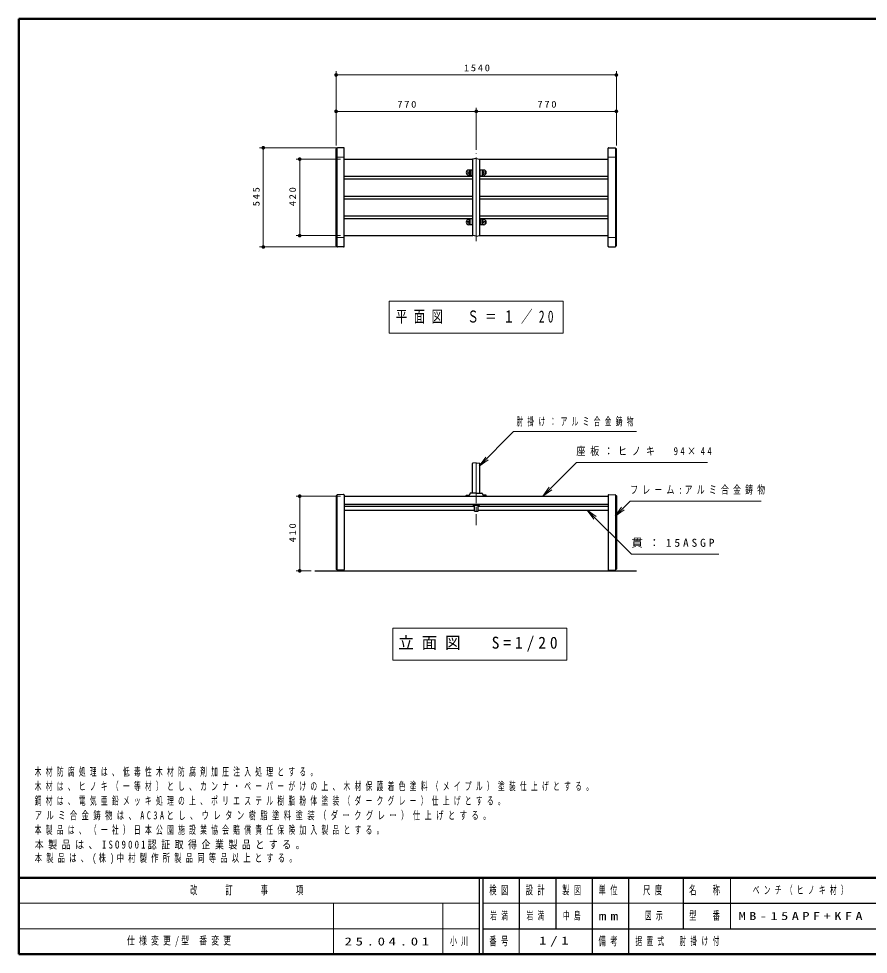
# Model space of a CAD drawing. Units: millimetres on the paper, scale 1:20. Extents: x -365 to 12, y -47 to 257.
# Drawn here: x -365 to -131.7, y 0 to 257 of the extents above; entities that cross this region are included whole.
import ezdxf

# ---------------------------------------------------------------- set-up
doc = ezdxf.new("R2010")
doc.units = ezdxf.units.MM
doc.linetypes.add('USER2', pattern=[6, 3, -1, 1, -1])
doc.layers.add('LY_1', color=7, linetype='Continuous', lineweight=25)
doc.layers.add('LY_2', color=7, linetype='Continuous', lineweight=13)
doc.styles.add('ＭＳ ゴシック', font='')
doc.styles.get('ＭＳ ゴシック').set_extended_font_data('MS Gothic')

# ---------------------------------------------------------------- blocks, each defined once
blk = doc.blocks.new('filled_dot')
at = {"color": 0, "linetype": 'Continuous', "lineweight": -2, "const_width": 1.25}
blk.add_lwpolyline([(-0.625, 0, 1), (0.625, 0, 1)], format="xyb", close=True, dxfattribs=at)

msp = doc.modelspace()

# ---------------------------------------------------------------- linework, layer by layer
at = {"layer": 'LY_1', "lineweight": 13}
for p, q in [((-277.825, 222.212), (-277.825, 242.549)), ((-200.839, 222.212), (-200.839, 242.549)), ((-277.825, 241.549), (-200.839, 241.549)), ((-277.825, 231.549), (-239.332, 231.549)), ((-239.332, 220.939), (-239.332, 232.549)), ((-239.332, 231.549), (-200.839, 231.549)), ((-276.782, 221.549), (-298.825, 221.549)), ((-297.825, 194.299), (-297.825, 221.549)), ((-277.563, 194.472), (-277.563, 221.376)), ((-201.1, 194.472), (-201.1, 221.376)), ((-275.775, 218.924), (-277.362, 218.924)), ((-202.889, 218.924), (-201.301, 218.924)), ((-276.582, 218.424), (-288.825, 218.424)), ((-287.825, 197.424), (-287.825, 218.424)), ((-239.332, 197.467), (-239.332, 218.381)), ((-276.582, 197.424), (-288.825, 197.424)), ((-275.775, 196.924), (-277.362, 196.924)), ((-202.889, 196.924), (-201.301, 196.924)), ((-276.782, 194.299), (-298.825, 194.299)), ((-263.232, 179.403), (-263.232, 170.603)), ((-215.432, 179.403), (-263.232, 179.403)), ((-215.432, 170.603), (-215.432, 179.403)), ((-263.232, 170.603), (-215.432, 170.603)), ((-238.485, 134.068), (-236.736, 136.557)), ((-239.332, 126.713), (-239.332, 135.026)), ((-238.485, 134.068), (-236.38, 136.206)), ((-236.024, 135.855), (-238.485, 134.068)), ((-277.57, 126.105), (-277.57, 105.642)), ((-221.017, 125.838), (-219.262, 128.322)), ((-221.017, 125.838), (-218.907, 127.97)), ((-218.551, 127.618), (-221.017, 125.838)), ((-201.094, 126.105), (-201.094, 105.642)), ((-276.582, 125.838), (-288.825, 125.838)), ((-287.825, 105.338), (-287.825, 125.838)), ((-207.067, 119.561), (-208.835, 122.036)), ((-208.835, 122.036), (-206.36, 120.268)), ((-208.835, 122.036), (-206.714, 119.914)), ((-201.169, 120.349), (-199.405, 122.827)), ((-201.169, 120.349), (-199.051, 122.474)), ((-198.697, 122.121), (-201.169, 120.349)), ((-284.651, 105.338), (-288.825, 105.338)), ((-262.227, 89.596), (-262.227, 80.796)), ((-214.427, 89.596), (-262.227, 89.596)), ((-214.427, 80.796), (-214.427, 89.596)), ((-262.227, 80.796), (-214.427, 80.796))]:
    msp.add_line(p, q, dxfattribs=at)
at = {"layer": 'LY_1'}
for p, q in [((-277.825, 194.637), (-277.825, 221.212)), ((-275.782, 221.549), (-277.478, 221.499)), ((-275.582, 194.447), (-275.582, 221.402)), ((-203.082, 194.447), (-203.082, 221.402)), ((-202.882, 221.549), (-201.185, 221.499)), ((-200.839, 194.637), (-200.839, 221.212)), ((-239.332, 218.574), (-240.289, 218.431)), ((-239.332, 218.574), (-238.374, 218.431)), ((-275.582, 218.424), (-240.332, 218.424)), ((-240.332, 218.381), (-240.332, 197.467)), ((-238.332, 218.424), (-203.082, 218.424)), ((-238.332, 197.467), (-238.332, 218.381)), ((-275.582, 213.724), (-240.332, 213.724)), ((-240.332, 215.424), (-241.407, 215.424)), ((-241.407, 214.074), (-241.092, 214.074)), ((-241.164, 215.313), (-241.164, 214.175)), ((-241.07, 214.061), (-240.973, 213.877)), ((-240.967, 214.399), (-240.967, 213.982)), ((-240.528, 213.824), (-240.885, 213.824)), ((-240.428, 213.924), (-240.428, 215.167)), ((-240.332, 215.217), (-240.378, 215.217)), ((-240.378, 214.781), (-240.332, 214.781)), ((-237.257, 215.424), (-238.332, 215.424)), ((-238.286, 215.217), (-238.332, 215.217)), ((-238.332, 214.781), (-238.286, 214.781)), ((-238.332, 213.724), (-203.082, 213.724)), ((-238.236, 213.924), (-238.236, 215.167)), ((-238.136, 213.824), (-237.779, 213.824)), ((-237.696, 214.399), (-237.696, 213.982)), ((-237.593, 214.061), (-237.69, 213.877)), ((-237.257, 214.074), (-237.571, 214.074)), ((-237.5, 215.313), (-237.5, 214.175)), ((-275.582, 212.991), (-240.332, 212.991)), ((-238.332, 212.991), (-203.082, 212.991)), ((-275.582, 208.291), (-240.332, 208.291)), ((-238.332, 208.291), (-203.082, 208.291)), ((-275.582, 207.558), (-240.332, 207.558)), ((-238.332, 207.558), (-203.082, 207.558)), ((-275.582, 202.858), (-240.332, 202.858)), ((-275.582, 202.124), (-240.332, 202.124)), ((-241.407, 201.774), (-241.092, 201.774)), ((-241.164, 200.536), (-241.164, 201.673)), ((-241.07, 201.788), (-240.973, 201.971)), ((-240.967, 201.449), (-240.967, 201.866)), ((-240.528, 202.024), (-240.885, 202.024)), ((-240.428, 201.924), (-240.428, 200.682)), ((-240.378, 201.067), (-240.332, 201.067)), ((-240.332, 200.632), (-240.378, 200.632)), ((-238.332, 202.858), (-203.082, 202.858)), ((-238.332, 202.124), (-203.082, 202.124)), ((-238.332, 201.067), (-238.286, 201.067)), ((-238.286, 200.632), (-238.332, 200.632)), ((-238.236, 201.924), (-238.236, 200.682)), ((-238.136, 202.024), (-237.779, 202.024)), ((-237.696, 201.449), (-237.696, 201.866)), ((-237.593, 201.788), (-237.69, 201.971)), ((-237.257, 201.774), (-237.571, 201.774)), ((-237.5, 200.536), (-237.5, 201.673)), ((-240.332, 200.424), (-241.407, 200.424)), ((-237.257, 200.424), (-238.332, 200.424)), ((-275.582, 197.424), (-240.332, 197.424)), ((-239.332, 197.274), (-240.289, 197.418)), ((-239.332, 197.274), (-238.374, 197.418)), ((-238.332, 197.424), (-203.082, 197.424)), ((-275.782, 194.299), (-277.478, 194.35)), ((-202.882, 194.299), (-201.185, 194.35)), ((-240.332, 126.713), (-240.332, 134.833)), ((-239.332, 135.026), (-240.289, 134.882)), ((-239.332, 135.026), (-238.374, 134.882)), ((-238.332, 126.713), (-238.332, 134.833)), ((-277.832, 125.942), (-277.832, 105.833)), ((-275.789, 126.278), (-277.485, 126.228)), ((-275.582, 126.078), (-275.582, 105.695)), ((-242.082, 125.838), (-242.071, 126.043)), ((-241.971, 126.138), (-241.198, 126.138)), ((-240.969, 126.649), (-241.151, 126.17)), ((-239.332, 126.713), (-240.876, 126.713)), ((-239.332, 126.713), (-237.788, 126.713)), ((-237.694, 126.649), (-237.512, 126.17)), ((-236.692, 126.138), (-237.466, 126.138)), ((-236.582, 125.838), (-236.592, 126.043)), ((-203.082, 126.078), (-203.082, 105.695)), ((-202.875, 126.278), (-201.178, 126.228)), ((-200.832, 125.942), (-200.832, 105.833)), ((-275.582, 125.838), (-203.082, 125.838)), ((-275.582, 123.638), (-203.082, 123.638)), ((-242.082, 125.838), (-236.582, 125.838)), ((-240.207, 123.338), (-240.207, 123.638)), ((-238.457, 123.338), (-238.457, 123.638)), ((-275.582, 123.121), (-239.832, 123.121)), ((-275.582, 122.036), (-239.832, 122.036)), ((-240.207, 123.338), (-238.457, 123.338)), ((-239.832, 121.736), (-239.832, 123.331)), ((-239.832, 121.736), (-238.832, 121.736)), ((-238.832, 121.736), (-238.832, 123.331)), ((-238.832, 123.121), (-203.082, 123.121)), ((-238.832, 122.036), (-203.082, 122.036)), ((-275.789, 105.495), (-277.485, 105.546)), ((-277.37, 105.542), (-277.37, 105.338)), ((-202.875, 105.495), (-201.178, 105.546)), ((-201.294, 105.542), (-201.294, 105.338)), ((-283.651, 105.338), (-195.327, 105.338))]:
    msp.add_line(p, q, dxfattribs=at)
at = {"layer": 'LY_1', "linetype": 'USER2', "lineweight": 13}
for p, q in [((-239.332, 195.909), (-239.332, 219.939)), ((-239.332, 117.899), (-239.332, 128.388))]:
    msp.add_line(p, q, dxfattribs=at)
at = {"layer": 'LY_1'}
for points in [[(-241.164, 215.313), (-241.126, 215.294), (-241.091, 215.271), (-241.061, 215.244), (-241.036, 215.212), (-241.018, 215.175), (-241.006, 215.133), (-240.999, 215.084), (-240.993, 215.028), (-240.988, 214.959), (-240.984, 214.883), (-240.98, 214.803), (-240.977, 214.722), (-240.975, 214.642), (-240.972, 214.566), (-240.971, 214.497), (-240.97, 214.439), (-240.969, 214.394), (-240.968, 214.364), (-240.968, 214.353), (-240.968, 214.364), (-240.967, 214.399)], [(-237.5, 215.313), (-237.537, 215.294), (-237.572, 215.271), (-237.602, 215.244), (-237.627, 215.212), (-237.645, 215.175), (-237.657, 215.133), (-237.665, 215.084), (-237.67, 215.028), (-237.675, 214.959), (-237.68, 214.883), (-237.683, 214.803), (-237.686, 214.722), (-237.689, 214.642), (-237.691, 214.566), (-237.693, 214.497), (-237.694, 214.439), (-237.695, 214.394), (-237.695, 214.364), (-237.696, 214.353), (-237.696, 214.364), (-237.696, 214.399)], [(-241.164, 200.536), (-241.126, 200.554), (-241.091, 200.577), (-241.061, 200.604), (-241.036, 200.637), (-241.018, 200.674), (-241.006, 200.716), (-240.999, 200.764), (-240.993, 200.82), (-240.988, 200.889), (-240.984, 200.965), (-240.98, 201.045), (-240.977, 201.127), (-240.975, 201.207), (-240.972, 201.283), (-240.971, 201.351), (-240.97, 201.409), (-240.969, 201.455), (-240.968, 201.484), (-240.968, 201.495), (-240.968, 201.484), (-240.967, 201.449)], [(-237.5, 200.536), (-237.537, 200.554), (-237.572, 200.577), (-237.602, 200.604), (-237.627, 200.637), (-237.645, 200.674), (-237.657, 200.716), (-237.665, 200.764), (-237.67, 200.82), (-237.675, 200.889), (-237.68, 200.965), (-237.683, 201.045), (-237.686, 201.127), (-237.689, 201.207), (-237.691, 201.283), (-237.693, 201.351), (-237.694, 201.409), (-237.695, 201.455), (-237.695, 201.484), (-237.696, 201.495), (-237.696, 201.484), (-237.696, 201.449)]]:
    msp.add_lwpolyline(points, dxfattribs=at)
at = {"layer": 'LY_1', "lineweight": 13}
for points in [[(-238.485, 134.068), (-229.114, 143.585), (-195.27, 143.585)], [(-221.017, 125.838), (-211.832, 135.114), (-175.832, 135.114)], [(-201.169, 120.349), (-197.039, 124.493), (-161.039, 124.493)], [(-208.835, 122.036), (-196.709, 109.908), (-172.709, 109.908)]]:
    msp.add_lwpolyline(points, dxfattribs=at)
for centre in [(-241.582, 214.749), (-237.082, 214.749), (-241.582, 201.099), (-237.082, 201.099)]:
    msp.add_circle(centre, 0.225, dxfattribs=at)
at = {"layer": 'LY_1'}
for centre, radius, start, end in [((-277.775, 221.212), 0.05, 92.70761, 180), ((-277.788, 221.486), 0.225, 272.70761, 344.37567), ((-277.475, 221.399), 0.1, 92, 164.3757), ((-275.775, 221.349), 0.2, 360, 92), ((-202.889, 221.349), 0.2, 88, 180), ((-201.189, 221.399), 0.1, 15.6243, 88), ((-200.876, 221.486), 0.225, 195.62433, 267.29239), ((-200.889, 221.212), 0.05, 360, 87.29239), ((-240.282, 218.381), 0.05, 98.53077, 180), ((-238.382, 218.381), 0.05, 0, 81.46923), ((-241.407, 214.749), 0.675, 90, 270), ((-241.092, 214.049), 0.025, 27.86749, 90), ((-240.885, 213.924), 0.1, 207.86749, 270), ((-240.528, 213.924), 0.1, 270, 0), ((-240.378, 215.167), 0.05, 90, 180.00001), ((-240.378, 214.731), 0.05, 90, 180), ((-238.286, 215.167), 0.05, 360, 90), ((-238.286, 214.731), 0.05, 0, 90), ((-238.136, 213.924), 0.1, 180, 270), ((-237.779, 213.924), 0.1, 270, 332.13251), ((-237.571, 214.049), 0.025, 90, 152.13251), ((-237.257, 214.749), 0.675, 270, 90), ((-241.407, 201.099), 0.675, 90, 270), ((-241.092, 201.799), 0.025, 270, 332.13251), ((-240.885, 201.924), 0.1, 90, 152.13251), ((-240.528, 201.924), 0.1, 0, 90), ((-240.378, 201.117), 0.05, 180, 270), ((-240.378, 200.682), 0.05, 179.99999, 270), ((-238.286, 201.117), 0.05, 270, 0), ((-238.286, 200.682), 0.05, 270, 0), ((-238.136, 201.924), 0.1, 90, 180), ((-237.779, 201.924), 0.1, 27.86749, 90), ((-237.571, 201.799), 0.025, 207.86749, 270), ((-237.257, 201.099), 0.675, 270, 90), ((-240.282, 197.467), 0.05, 180, 261.46923), ((-238.382, 197.467), 0.05, 278.53077, 0), ((-277.775, 194.637), 0.05, 180.00001, 267.29239), ((-277.788, 194.362), 0.225, 15.62433, 87.29239), ((-277.475, 194.45), 0.1, 195.6243, 268), ((-275.775, 194.499), 0.2, 268.00001, 0), ((-202.889, 194.499), 0.2, 180, 271.99999), ((-201.189, 194.45), 0.1, 272, 344.3757), ((-200.876, 194.362), 0.225, 92.70761, 164.37567), ((-200.889, 194.637), 0.05, 272.70761, 359.99999), ((-240.282, 134.833), 0.05, 98.53077, 180), ((-238.382, 134.833), 0.05, 0, 81.46923), ((-277.782, 125.94), 0.05, 92.70761, 180), ((-277.795, 126.215), 0.225, 272.70761, 344.37567), ((-277.482, 126.128), 0.1, 92, 164.3757), ((-275.782, 126.078), 0.2, 360, 92), ((-241.971, 126.038), 0.1, 90, 177), ((-241.198, 126.188), 0.05, 270, 339.20314), ((-240.876, 126.613), 0.1, 90, 159.20314), ((-237.788, 126.613), 0.1, 20.79686, 90), ((-237.466, 126.188), 0.05, 200.79686, 270), ((-236.692, 126.038), 0.1, 3, 90), ((-202.882, 126.078), 0.2, 88, 180), ((-201.182, 126.128), 0.1, 15.6243, 88), ((-200.869, 126.215), 0.225, 195.62433, 267.29239), ((-200.882, 125.94), 0.05, 360, 87.29239), ((-277.782, 105.833), 0.05, 180, 267.29239), ((-277.795, 105.558), 0.225, 15.6243, 87.29239), ((-277.482, 105.646), 0.1, 195.6243, 268), ((-275.782, 105.695), 0.2, 268.00001, 0.00001), ((-202.882, 105.695), 0.2, 179.99999, 271.99999), ((-201.182, 105.646), 0.1, 272, 344.3757), ((-200.869, 105.558), 0.225, 92.70761, 164.3757), ((-200.882, 105.833), 0.05, 272.70761, 0)]:
    msp.add_arc(centre, radius, start, end, dxfattribs=at)
at = {"layer": 'LY_2', "lineweight": 50}
for p, q in [((0, 257), (-365, 257)), ((-365, 257), (-365, 0)), ((-365, 21), (0, 21)), ((-365, 0), (0, 0))]:
    msp.add_line(p, q, dxfattribs=at)
at = {"layer": 'LY_2', "color": 211, "lineweight": 25}
for p, q in [((-238.5, 21), (-238.5, 0)), ((-237.5, 21), (-237.5, 0)), ((-227.5, 21), (-227.5, 7)), ((-217.5, 21), (-217.5, 7)), ((-207.5, 21), (-207.5, 0)), ((-197.5, 21), (-197.5, 7)), ((-182.5, 21), (-182.5, 7)), ((-182.5, 14), (-70, 14)), ((-237.5, 7), (0, 7))]:
    msp.add_line(p, q, dxfattribs=at)
at = {"layer": 'LY_2'}
for p, q in [((-169.5, 21), (-169.5, 7)), ((-365, 14), (-238.5, 14)), ((-278.5, 14), (-278.5, 0)), ((-248.5, 14), (-248.5, 0)), ((-237.5, 14), (-182.5, 14)), ((-365, 7), (-238.5, 7)), ((-227.5, 7), (-227.5, 0))]:
    msp.add_line(p, q, dxfattribs=at)
at = {"layer": 'LY_2', "lineweight": 25}
msp.add_line((-197.5, 7), (-197.5, 0), dxfattribs=at)

# ---------------------------------------------------------------- block references
at = {"layer": 'LY_1', "lineweight": 13, "xscale": 0.4, "yscale": 0.4}
for p in [(-277.825, 241.549), (-277.825, 231.549), (-239.332, 231.549)]:
    msp.add_blockref('filled_dot', p, dxfattribs=at)
for p, rotation in [((-200.839, 241.549), 180), ((-239.332, 231.549), 180), ((-200.839, 231.549), 180), ((-297.825, 221.549), 270), ((-287.825, 218.424), 270), ((-287.825, 197.424), 90), ((-297.825, 194.299), 90), ((-287.825, 125.838), 270), ((-287.825, 105.338), 90)]:
    msp.add_blockref('filled_dot', p, dxfattribs=dict(at, rotation=rotation))

# ---------------------------------------------------------------- texts
at = {"layer": 'LY_1', "style": 'ＭＳ ゴシック'}
for s, insert, char_height, attachment_point in [('\\T1.33;\\W1.15;1540', (-238.908, 242.549), 1.833, 8), ('\\T1.33;\\W1.15;770', (-258.163, 232.549), 1.833, 8), ('\\T1.33;\\W1.15;770', (-219.67, 232.549), 1.833, 8), ('\\T1.56;\\W0.7;平面図\u3000Ｓ＝１／20', (-239.332, 175.003), 3.299, 5), ('\\T1.64;\\W0.6;肘掛け：アルミ合金鋳物', (-228.27, 146.235), 2.199, 4), ('\\T1.55;\\W0.8;座板：ヒノキ\u300094×44', (-211.832, 138.114), 2.199, 4), ('\\T1.54;\\W0.7;フレーム:アルミ合金鋳物', (-197.039, 127.493), 2.199, 4), ('\\T1.5;\\W1.05;貫：15ASGP', (-196.709, 112.908), 2.199, 4), ('\\T1.5;\\W0.95;立面図\u3000S=1/20', (-238.327, 85.196), 3.299, 5), ('\\T1.64;\\W0.6;木材防腐処理は、低毒性木材防腐剤加圧注入処理とする。', (-360.606, 48.783), 2.199, 7), ('\\T1.64;\\W0.6;木材は、ヒノキ（一等材）とし、カンナ・ペーパーがけの上、木材保護着色塗料（メイプル）塗装仕上げとする。', (-360.606, 44.783), 2.199, 7), ('\\T1.64;\\W0.6;鋼材は、電気亜鉛メッキ処理の上、ポリエステル樹脂粉体塗装（ダークグレー）仕上げとする。', (-360.606, 40.783), 2.199, 7), ('\\T1.61;\\W0.65;アルミ合金鋳物は、AC3Aとし、ウレタン樹脂塗料塗装（ダークグレー）仕上げとする。', (-360.606, 36.783), 2.199, 7), ('\\T1.64;\\W0.6;本製品は、（一社）日本公園施設業協会賠償責任保険加入製品とする。', (-360.606, 32.783), 2.199, 7), ('\\T1.5;\\W0.8;本製品は、ISO9001認証取得企業製品とする。', (-360.606, 28.783), 2.199, 7), ('\\T1.58;\\W0.65;本製品は、(株)中村製作所製品同等品以上とする。', (-360.606, 24.783), 2.199, 7), ('\\T1.64;\\W0.6;ベンチ（ヒノキ材）', (-149.75, 17.5), 2.199, 5), ('\\T1.64;\\W0.6;岩満', (-235.5, 10.5), 2.199, 4), ('\\T1.64;\\W0.6;岩満', (-222.5, 10.5), 2.199, 5), ('\\T1.64;\\W0.6;中島', (-212.5, 10.5), 2.199, 5), ('\\T1.64;\\W0.6;図示', (-193, 10.5), 2.199, 4), ('\\T1.5;\\W1.3;MB-15APF+KFA', (-149.75, 10.5), 2.199, 5), ('\\T1.53;\\W0.7;仕様変更/型\\~番変更', (-335.25, 3.5), 2.199, 4), ('\\T1.5;\\W1.35;25.04.01', (-275.5, 3.5), 2.199, 4), ('\\T1.64;\\W0.6;小川', (-246.5, 3.5), 2.199, 4), ('\\T1.5;\\W1.35;1/1', (-217.5, 3.5), 2.199, 5), ('\\T1.64;\\W0.6;据置式\u3000肘掛け付', (-183.5, 3.5), 2.199, 5)]:
    msp.add_mtext(s, dxfattribs=dict(at, insert=insert, char_height=char_height, attachment_point=attachment_point))
at = {"layer": 'LY_1', "char_height": 1.833, "attachment_point": 8, "rotation": 90, "style": 'ＭＳ ゴシック'}
for s, insert in [('\\T1.33;\\W1.15;545', (-298.825, 208.341)), ('\\T1.33;\\W1.15;420', (-288.825, 208.339)), ('\\T1.33;\\W1.15;410', (-288.825, 116.009))]:
    msp.add_mtext(s, dxfattribs=dict(at, insert=insert))
at = {"layer": 'LY_2', "color": 4, "char_height": 2.346, "attachment_point": 5, "style": 'ＭＳ ゴシック'}
for s, insert in [('\\T1.64;\\W0.6;改\u3000\u3000訂\u3000\u3000事\u3000\u3000項', (-301.75, 17.5)), ('\\T1.64;\\W0.6;検図', (-232.5, 17.5)), ('\\T1.64;\\W0.6;設計', (-222.5, 17.5)), ('\\T1.64;\\W0.6;製図', (-212.5, 17.5)), ('\\T1.64;\\W0.6;単位', (-202.5, 17.5)), ('\\T1.64;\\W0.6;尺度', (-190.25, 17.5)), ('\\T1.64;\\W0.6;名\u3000称', (-176, 17.5)), ('\\T1.5;\\W1.35;mm', (-202.5, 10.5)), ('\\T1.64;\\W0.6;型\u3000番', (-176, 10.5)), ('\\T1.64;\\W0.6;備考', (-202.5, 3.5)), ('\\T1.64;\\W0.6;番号', (-232.5, 3.5))]:
    msp.add_mtext(s, dxfattribs=dict(at, insert=insert))

doc.saveas('drawing.dxf')
